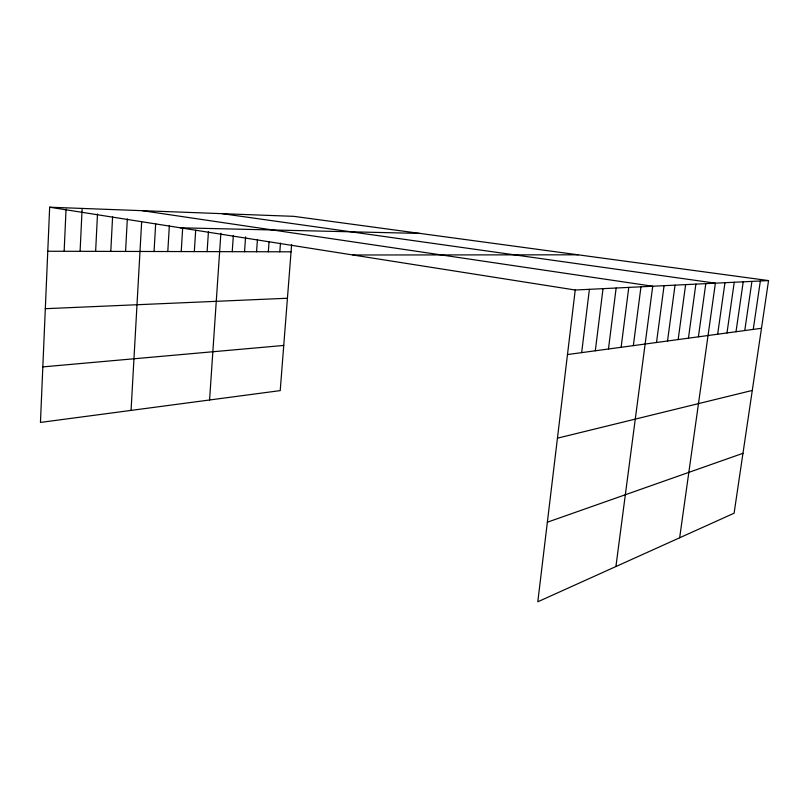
<?xml version="1.0" encoding="UTF-8"?>
<svg xmlns="http://www.w3.org/2000/svg" width="809" height="809" viewBox="0 0 809 809"><rect width="100%" height="100%" fill="white"/><g stroke="black" fill="none" stroke-linecap="round" stroke-linejoin="round"><path stroke-width="1.21" d="M768.55 280.581L575.229 290.016L537.803 601.785L734.097 513.209L768.55 280.581L293.839 216.347L49.662 207.215L40.45 422.429L280.217 390.616L291.634 244.48M64.144 251.275L66.055 209.076M80.091 251.316L82.134 208.429M95.634 251.356L97.495 213.991M110.793 251.387L112.582 216.964M125.567 251.427L127.326 218.895M131.058 410.406L141.656 221.797M154.064 251.498L155.672 223.8M167.797 251.528L169.374 225.408M181.216 251.559L182.662 228.209M194.312 251.589L195.687 230.272M207.114 251.619L208.429 231.789M209.571 399.99L220.877 233.275M232.223 251.68L233.356 235.409M244.53 251.71L245.592 236.865M256.554 251.741L257.454 239.504M268.315 251.771L269.063 241.76M279.813 251.791L280.48 243.135M581.661 352.633L589.397 289.319M595.313 350.782L603.018 288.661M608.459 349.003L616.145 288.014M621.12 347.294L628.775 287.397M633.346 345.635L640.971 286.811M615.912 566.533L652.721 286.234L142.283 210.674M656.514 342.5L664.068 285.678M667.516 341.004L675.04 285.142M678.154 339.568L685.627 284.626M688.449 338.172L695.882 284.121M698.4 336.827L705.792 283.646M679.651 537.783L715.389 283.17L222.202 213.667M717.664 334.218L724.965 282.705M726.988 332.954L734.238 282.25M736.008 331.73L743.218 281.815M744.765 330.547L751.925 281.39M753.25 329.394L760.359 280.976M547.349 522.22L742.975 453.303M557.441 438.185L752.279 390.434M567.483 354.554L761.481 328.282M42.826 366.892L283.747 345.443M45.324 308.694L287.438 298.248M352.916 254.987L578.162 254.815M47.782 251.245L291.068 251.821M180.346 227.804L420.083 233.427M49.662 207.215L575.229 290.016"/></g></svg>
